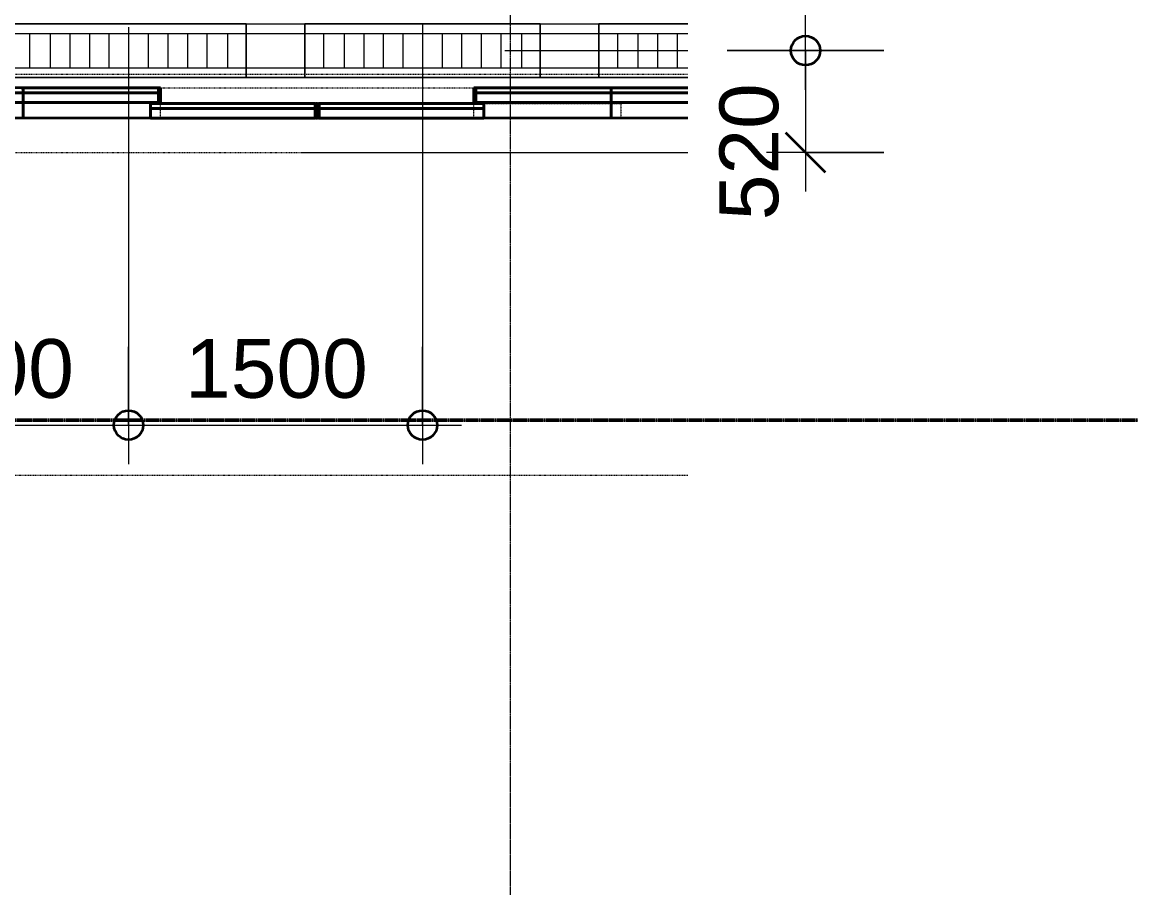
# Model space of a CAD drawing. Header units: millimetres. Extents: x -794326 to -715748, y -17796 to 22353.
# Drawn here: x -724375 to -718682, y -3986 to 434 of the extents above; entities that cross this region are included whole.
import ezdxf

# ---------------------------------------------------------------- set-up
doc = ezdxf.new("R2010")
doc.units = ezdxf.units.MM
for name, pattern in [('DASH', [6.35, 3.175, -3.175]), ('DPA_Grid _ Level 100', [10, 5.5, -1.6, 1.3, -1.6]), ('DPA_Hidden 50', [3, 2, -1]), ('DPA_Hidden 500', [1.4, 0.8, -0.6])]:
    doc.linetypes.add(name, pattern=pattern)
for name, color, linetype, lineweight in [('A-ANNO-DIMS', 1, 'Continuous', 9), ('A-ANNO-DIMS-100', 1, 'Continuous', 9), ('A-DETL', 1, 'Continuous', 70), ('A-GENM', 1, 'Continuous', 9), ('A-GENM-HDLN', 2, 'DPA_Hidden 500', 9), ('A-GLAZ-CURT', 2, 'Continuous', 9), ('G-ANNO-SECL', 3, 'Continuous', 9), ('Q-SPCQ', 2, 'Continuous', 35), ('Q-SPCQ-HDLN', 2, 'DASH', 9), ('S-GRID', 251, 'Continuous', 9)]:
    doc.layers.add(name, color=color, linetype=linetype, lineweight=lineweight)
doc.styles.add('Arial_2', font='arial.ttf', dxfattribs={"height": 300})
doc.dimstyles.new('DPA-DIM-3_0_C-C', dxfattribs={"dimscale": 304.8, "dimtxt": 306.07782, "dimasz": 0.492126, "dimexe": 0.656168, "dimexo": 0.0625, "dimgap": 0.164042, "dimtad": 1, "dimdec": 0, "dimzin": 0, "dimdsep": 46, "dimtxsty": 'Arial_2', "dimblk1": 'DOTBLANK', "dimblk2": 'DOTBLANK', "dimsah": 1, "dimcen": 0.09, "dimdle": 0.656168, "dimadec": 8, "dimazin": 0, "dimtfac": 1, "dimtdec": 4, "dimtix": 1, "dimtmove": 0, "dimatfit": 3, "dimfxl": 1.312336, "dimfxlon": 1, "dimtvp": 1, "dimtolj": 1, "dimtzin": 0, "dimarcsym": 2})
doc.dimstyles.new('DPA-DIM-3_0_C-T', dxfattribs={"dimscale": 304.8, "dimtxt": 306.07782, "dimasz": 0.492126, "dimexe": 0.656168, "dimexo": 0.0625, "dimgap": 0.164042, "dimtad": 0, "dimjust": 2, "dimdec": 0, "dimzin": 0, "dimdsep": 46, "dimtxsty": 'Arial_2', "dimblk1": 'DOTBLANK', "dimblk2": 'OBLIQUE', "dimsah": 1, "dimcen": 0.09, "dimdle": 0.656168, "dimadec": 8, "dimazin": 0, "dimtfac": 1, "dimtdec": 4, "dimtix": 1, "dimtmove": 2, "dimatfit": 3, "dimfxl": 1.312336, "dimfxlon": 1, "dimtvp": 1, "dimtolj": 1, "dimtzin": 0, "dimarcsym": 2})

# ---------------------------------------------------------------- blocks, each defined once
blk = doc.blocks.new('DPA_Speciality_PlatformScreenDoor - Length_135300-12767973-4282-01 ENLARGED LOWER PLATFORM LEVEL - REFLECTED CEILING PLAN - SHEET 3')
at = {"layer": 'A-GENM'}
for p, q in [((5337.5, -250), (5535.3, -250)), ((5535.3, -250), (5337.5, -250)), ((5432.5, -250), (5342.5, -250)), ((5342.5, -250), (5432.5, -250)), ((5442.5, -250), (5532.5, -250)), ((5532.5, -250), (5442.5, -250)), ((6337.5, -250), (6139.7, -250)), ((6139.7, -250), (6337.5, -250)), ((6232.5, -250), (6142.5, -250)), ((6142.5, -250), (6232.5, -250)), ((6242.5, -250), (6332.5, -250)), ((6332.5, -250), (6242.5, -250)), ((4590.3, -330), (4714.1, -330)), ((4600.9, -330), (4654, -330)), ((4650.4, -330), (4703.5, -330)), ((6890.3, -330), (7014.1, -330)), ((6900.9, -330), (6954, -330)), ((6950.4, -330), (7003.5, -330))]:
    blk.add_line(p, q, dxfattribs=at)
at = {"layer": 'A-GENM-HDLN'}
for p, q in [((4287.5, -250), (4287.5, -175)), ((5037.5, -175), (4287.5, -175)), ((5037.5, -175), (5037.5, -250)), ((6637.5, -175), (6637.5, -250)), ((6637.5, -175), (7487.5, -175)), ((5037.5, -250), (4287.5, -250)), ((6637.5, -250), (7487.5, -250))]:
    blk.add_line(p, q, dxfattribs=at)
at = {"layer": 'Q-SPCQ', "linetype": 'DASH', "lineweight": 9}
blk.add_line((3946, 1650), (73451.3, 1650), dxfattribs=at)
at = {"layer": 'Q-SPCQ'}
for p, q in [((3946, -175), (4337.5, -175)), ((4337.5, -330), (4337.5, -175)), ((4337.5, -175), (4337.5, -330)), ((4337.5, -175), (5037.5, -175)), ((4337.5, -175.9), (4337.5, -200)), ((4337.5, -200), (4337.5, -175.9)), ((4337.5, -200), (4337.5, -305)), ((4337.5, -305), (4337.5, -200)), ((4987.5, -175), (5827.5, -175)), ((5827.5, -175), (4987.5, -175)), ((4987.5, -175), (4987.5, -225)), ((4987.5, -225), (4987.5, -175)), ((5827.5, -225), (4987.5, -225)), ((4987.5, -225), (5827.5, -225)), ((4987.5, -250), (4987.5, -225)), ((4987.5, -250), (4987.5, -225)), ((5827.5, -225), (4987.5, -225)), ((4987.5, -225), (4987.5, -250)), ((4987.5, -250), (4987.5, -225)), ((4987.5, -225), (5827.5, -225)), ((4987.5, -225), (5827.5, -225)), ((5827.5, -225), (4987.5, -225)), ((5797.5, -175), (5017.5, -175)), ((5017.5, -175), (5797.5, -175)), ((5017.5, -175), (5797.5, -175)), ((5797.5, -175), (5017.5, -175)), ((5017.5, -225), (5797.5, -225)), ((5797.5, -225), (5017.5, -225)), ((5797.5, -225), (5017.5, -225)), ((5017.5, -225), (5797.5, -225)), ((5037.5, -225), (5777.5, -225)), ((5777.5, -225), (5037.5, -225)), ((5037.5, -225), (5777.5, -225)), ((5777.5, -225), (5037.5, -225)), ((5827.5, -225), (5827.5, -175)), ((5827.5, -225), (5827.5, -175)), ((5827.5, -180), (5827.5, -245)), ((5827.5, -245), (5827.5, -180)), ((5827.5, -225), (5827.5, -250)), ((5827.5, -250), (5827.5, -225)), ((5827.5, -250), (5827.5, -225)), ((5827.5, -225), (5827.5, -250)), ((5837.5, -245), (5837.5, -180)), ((5837.5, -180), (5837.5, -245)), ((5837.5, -180), (5837.5, -245)), ((5837.5, -245), (5837.5, -180)), ((6687.5, -175), (5847.5, -175)), ((5847.5, -175), (6687.5, -175)), ((5847.5, -175), (5847.5, -225)), ((5847.5, -175), (5847.5, -225)), ((5847.5, -245), (5847.5, -180)), ((5847.5, -180), (5847.5, -245)), ((5847.5, -225), (6687.5, -225)), ((6687.5, -225), (5847.5, -225)), ((5847.5, -250), (5847.5, -225)), ((5847.5, -225), (5847.5, -250)), ((6687.5, -225), (5847.5, -225)), ((5847.5, -225), (5847.5, -250)), ((5847.5, -250), (5847.5, -225)), ((5847.5, -225), (6687.5, -225)), ((6687.5, -225), (5847.5, -225)), ((5847.5, -225), (6687.5, -225)), ((5877.5, -175), (6657.5, -175)), ((6657.5, -175), (5877.5, -175)), ((6657.5, -175), (5877.5, -175)), ((5877.5, -175), (6657.5, -175)), ((6657.5, -225), (5877.5, -225)), ((5877.5, -225), (6657.5, -225)), ((5877.5, -225), (6657.5, -225)), ((6657.5, -225), (5877.5, -225)), ((6637.5, -225), (5897.5, -225)), ((5897.5, -225), (6637.5, -225)), ((6637.5, -225), (5897.5, -225)), ((5897.5, -225), (6637.5, -225)), ((6637.5, -175), (7337.5, -175)), ((6687.5, -225), (6687.5, -175)), ((6687.5, -175), (6687.5, -225)), ((6687.5, -225), (6687.5, -250)), ((6687.5, -225), (6687.5, -250)), ((6687.5, -250), (6687.5, -225)), ((6687.5, -225), (6687.5, -250)), ((7337.5, -175), (7337.5, -330)), ((7337.5, -175), (9712.5, -175)), ((7337.5, -330), (7337.5, -175)), ((7337.5, -200), (7337.5, -175.9)), ((7337.5, -175.9), (7337.5, -200)), ((7337.5, -305), (7337.5, -200)), ((7337.5, -200), (7337.5, -305)), ((3946, -255), (4337.5, -255)), ((4337.5, -255), (3946, -255)), ((4277.5, -255), (3946, -255)), ((3946, -255), (4277.5, -255)), ((3946, -255), (4287.5, -255)), ((4287.5, -255), (3946, -255)), ((4337.5, -305), (4337.5, -255)), ((4337.5, -305), (4337.5, -255)), ((4337.5, -255), (5027.5, -255)), ((5027.5, -255), (4337.5, -255)), ((4337.5, -255), (4337.5, -305)), ((4337.5, -305), (4337.5, -255)), ((4387.5, -255), (4977.5, -255)), ((4977.5, -255), (4387.5, -255)), ((4977.5, -255), (4397.5, -255)), ((4397.5, -255), (4977.5, -255)), ((5827.5, -250), (4987.5, -250)), ((4987.5, -250), (5827.5, -250)), ((4987.5, -250), (5827.5, -250)), ((5827.5, -250), (4987.5, -250)), ((5027.5, -255), (5027.5, -330)), ((5037.5, -255), (5027.5, -255)), ((5027.5, -255), (5037.5, -255)), ((5027.5, -330), (5027.5, -255)), ((5027.5, -305), (5027.5, -255)), ((5027.5, -305), (5027.5, -255)), ((5037.5, -330), (5037.5, -250)), ((5037.5, -250), (5037.5, -305)), ((5037.5, -250), (5777.5, -250)), ((5777.5, -250), (5037.5, -250)), ((5037.5, -250), (5777.5, -250)), ((5777.5, -250), (5037.5, -250)), ((5037.5, -330), (5037.5, -255)), ((5037.5, -255), (5037.5, -330)), ((5847.5, -250), (6687.5, -250)), ((6687.5, -250), (5847.5, -250)), ((5847.5, -250), (6687.5, -250)), ((6687.5, -250), (5847.5, -250)), ((6637.5, -250), (5897.5, -250)), ((5897.5, -250), (6637.5, -250)), ((6637.5, -250), (5897.5, -250)), ((5897.5, -250), (6637.5, -250)), ((6637.5, -305), (6637.5, -250)), ((6637.5, -250), (6637.5, -330)), ((6647.5, -255), (6637.5, -255)), ((6637.5, -255), (6637.5, -330)), ((6637.5, -330), (6637.5, -255)), ((6637.5, -255), (6647.5, -255)), ((6647.5, -330), (6647.5, -255)), ((6647.5, -255), (6647.5, -330)), ((7337.5, -255), (6647.5, -255)), ((6647.5, -255), (7337.5, -255)), ((6647.5, -255), (6647.5, -305)), ((6647.5, -255), (6647.5, -305)), ((6697.5, -255), (7277.5, -255)), ((7277.5, -255), (6697.5, -255)), ((7287.5, -255), (6697.5, -255)), ((6697.5, -255), (7287.5, -255)), ((9712.5, -255), (7337.5, -255)), ((7337.5, -255), (9712.5, -255)), ((7337.5, -255), (7337.5, -305)), ((7337.5, -255), (7337.5, -305)), ((7337.5, -305), (7337.5, -255)), ((7337.5, -255), (7337.5, -305)), ((3946, -305), (4327.5, -305)), ((4337.5, -305), (3946, -305)), ((3946, -305), (4277.5, -305)), ((4277.5, -305), (3946, -305)), ((4327.5, -305), (3946, -305)), ((3946, -305), (4327.5, -305)), ((3946, -305), (4277.5, -305)), ((4277.5, -305), (3946, -305)), ((3946, -305), (4337.5, -305)), ((4337.5, -305), (3946, -305)), ((3946, -305), (4287.5, -305)), ((4287.5, -305), (3946, -305)), ((4277.5, -305), (3946, -305)), ((3946, -305), (4277.5, -305)), ((3946, -330), (4337.5, -330)), ((3946, -330), (4337.5, -330)), ((4327.5, -330), (3946, -330)), ((3946, -330), (4277.5, -330)), ((4277.5, -330), (3946, -330)), ((4327.5, -330), (3946, -330)), ((3946, -330), (4327.5, -330)), ((3946, -330), (4277.5, -330)), ((4277.5, -330), (3946, -330)), ((4327.5, -305), (4337.5, -305)), ((4337.5, -330), (4327.5, -330)), ((4337.5, -305), (4337.5, -329.1)), ((4337.5, -305), (4337.5, -330)), ((4337.5, -330), (4337.5, -305)), ((4337.5, -329.1), (4337.5, -305)), ((4337.5, -305), (4347.5, -305)), ((5027.5, -305), (4337.5, -305)), ((4337.5, -305), (4337.5, -330)), ((4337.5, -330), (4337.5, -305)), ((4337.5, -305), (5027.5, -305)), ((5027.5, -305), (4337.5, -305)), ((4337.5, -330), (5037.5, -330)), ((4337.5, -330), (5027.5, -330)), ((4347.5, -330), (4337.5, -330)), ((4347.5, -305), (5027.5, -305)), ((5027.5, -305), (4347.5, -305)), ((4347.5, -305), (5027.5, -305)), ((5027.5, -330), (4347.5, -330)), ((5027.5, -330), (4347.5, -330)), ((4347.5, -330), (5027.5, -330)), ((4387.5, -305), (4977.5, -305)), ((4977.5, -305), (4387.5, -305)), ((4397.5, -305), (4977.5, -305)), ((4977.5, -305), (4397.5, -305)), ((4397.5, -305), (4977.5, -305)), ((4977.5, -305), (4397.5, -305)), ((4977.5, -305), (4397.5, -305)), ((4397.5, -305), (4977.5, -305)), ((4397.5, -330), (4977.5, -330)), ((4977.5, -330), (4397.5, -330)), ((4397.5, -330), (4977.5, -330)), ((4977.5, -330), (4397.5, -330)), ((5027.5, -330), (5027.5, -305)), ((5027.5, -330), (5027.5, -305)), ((5027.5, -305), (5027.5, -330)), ((5027.5, -330), (5027.5, -305)), ((5027.5, -330), (5037.5, -330)), ((5037.5, -330), (5027.5, -330)), ((5037.5, -305), (5037.5, -329.1)), ((6637.5, -329.1), (6637.5, -305)), ((6637.5, -330), (7337.5, -330)), ((6637.5, -330), (6647.5, -330)), ((6647.5, -330), (6637.5, -330)), ((7337.5, -305), (6647.5, -305)), ((6647.5, -305), (7327.5, -305)), ((6647.5, -305), (6647.5, -330)), ((6647.5, -305), (6647.5, -330)), ((6647.5, -305), (7327.5, -305)), ((7327.5, -305), (6647.5, -305)), ((6647.5, -330), (6647.5, -305)), ((6647.5, -305), (6647.5, -330)), ((7337.5, -305), (6647.5, -305)), ((6647.5, -305), (7337.5, -305)), ((7327.5, -330), (6647.5, -330)), ((6647.5, -330), (7337.5, -330)), ((6647.5, -330), (7327.5, -330)), ((7327.5, -330), (6647.5, -330)), ((7277.5, -305), (6697.5, -305)), ((6697.5, -305), (7277.5, -305)), ((7277.5, -305), (6697.5, -305)), ((6697.5, -305), (7277.5, -305)), ((7287.5, -305), (6697.5, -305)), ((6697.5, -305), (7287.5, -305)), ((6697.5, -305), (7277.5, -305)), ((7277.5, -305), (6697.5, -305)), ((7277.5, -330), (6697.5, -330)), ((6697.5, -330), (7277.5, -330)), ((7277.5, -330), (6697.5, -330)), ((6697.5, -330), (7277.5, -330)), ((7327.5, -305), (7337.5, -305)), ((7337.5, -330), (7327.5, -330)), ((7337.5, -329.1), (7337.5, -305)), ((9712.5, -305), (7337.5, -305)), ((7337.5, -305), (7347.5, -305)), ((7337.5, -330), (7337.5, -305)), ((7337.5, -305), (7337.5, -330)), ((9712.5, -305), (7337.5, -305)), ((7337.5, -305), (9712.5, -305)), ((7337.5, -305), (7337.5, -329.1)), ((7337.5, -330), (7337.5, -305)), ((7337.5, -305), (7337.5, -330)), ((7337.5, -330), (9712.5, -330)), ((7347.5, -330), (7337.5, -330)), ((7337.5, -330), (9712.5, -330))]:
    blk.add_line(p, q, dxfattribs=at)
for centre, start, end in [((5832.5, -180), 0, 180), ((5832.5, -180), 135, 180), ((5832.5, -180), 60, 120), ((5832.5, -180), 360, 30), ((5842.5, -180), 0, 180), ((5842.5, -180), 150, 180), ((5842.5, -180), 60, 120), ((5842.5, -180), 0, 45), ((5832.5, -245), 180, 210), ((5832.5, -245), 180, 0), ((5832.5, -245), 240, 300), ((5832.5, -245), 330, 0), ((5842.5, -245), 180, 210), ((5842.5, -245), 180, 360), ((5842.5, -245), 240, 300), ((5842.5, -245), 330, 360)]:
    blk.add_arc(centre, 5, start, end, dxfattribs=at)
at = {"layer": 'Q-SPCQ-HDLN'}
for p, q in [((73451.3, 0), (3946, 0)), ((73451.3, -330), (3946, -330)), ((73451.3, -400), (3946, -400))]:
    blk.add_line(p, q, dxfattribs=at)
blk = doc.blocks.new('DPA_CP_Metal Ceiling Luminaire2 - Linear Luminaire-V42-4282-01 ENLARGED LOWER PLATFORM LEVEL - REFLECTED CEILING PLAN - SHEET 3')
at = {"layer": 'A-GLAZ-CURT'}
for p, q in [((-721432.4, 151.5), (-721432.4, 426.5)), ((-721432.4, 426.5), (-720978.4, 426.5)), ((-721432.4, 426.5), (-721432.4, 151.5)), ((-720978.4, 426.5), (-721432.4, 426.5)), ((-721432.4, 426.5), (-720978.4, 426.5)), ((-721432.4, 389), (-721432.4, 151.5)), ((-721432.4, 376.5), (-720978.4, 376.5)), ((-721432.4, 201.5), (-720978.4, 201.5)), ((-720978.4, 151.5), (-721432.4, 151.5)), ((-720978.4, 151.5), (-721432.4, 151.5)), ((-721432.4, 151.5), (-720978.4, 151.5))]:
    blk.add_line(p, q, dxfattribs=at)
at = {"layer": 'A-GLAZ-CURT', "linetype": 'DPA_Hidden 50'}
for p, q in [((-721337.4, 376.5), (-721337.4, 201.5)), ((-721232.4, 376.5), (-721232.4, 201.5)), ((-721132.4, 376.5), (-721132.4, 201.5)), ((-721032.4, 376.5), (-721032.4, 201.5))]:
    blk.add_line(p, q, dxfattribs=at)
blk = doc.blocks.new('DPA_CP_Metal Ceiling Luminaire2 - Linear Luminaire-12404975-4282-01 ENLARGED LOWER PLATFORM LEVEL - REFLECTED CEILING PLAN - SHEET 3')
at = {"layer": 'A-GLAZ-CURT'}
for p, q in [((-786932.4, 2701.5), (-786932.4, 2976.5)), ((-786932.4, 2976.5), (-785732.4, 2976.5)), ((-786932.4, 2976.5), (-786932.4, 2701.5)), ((-785732.4, 2976.5), (-786932.4, 2976.5)), ((-786932.4, 2976.5), (-785732.4, 2976.5)), ((-785732.4, 2976.5), (-785732.4, 2701.5)), ((-785732.4, 2701.5), (-785732.4, 2976.5)), ((-786932.4, 2939), (-786932.4, 2701.5)), ((-786932.4, 2926.5), (-785732.4, 2926.5)), ((-785732.4, 2939), (-785732.4, 2701.5)), ((-786932.4, 2751.5), (-785732.4, 2751.5)), ((-785732.4, 2701.5), (-786932.4, 2701.5)), ((-785732.4, 2701.5), (-786932.4, 2701.5)), ((-786932.4, 2701.5), (-785732.4, 2701.5))]:
    blk.add_line(p, q, dxfattribs=at)
at = {"layer": 'A-GLAZ-CURT', "linetype": 'DPA_Hidden 50'}
for p, q in [((-786837.4, 2926.5), (-786837.4, 2751.5)), ((-786732.4, 2926.5), (-786732.4, 2751.5)), ((-786632.4, 2926.5), (-786632.4, 2751.5)), ((-786532.4, 2926.5), (-786532.4, 2751.5)), ((-786432.4, 2926.5), (-786432.4, 2751.5)), ((-786332.4, 2926.5), (-786332.4, 2751.5)), ((-786232.4, 2926.5), (-786232.4, 2751.5)), ((-786132.4, 2926.5), (-786132.4, 2751.5)), ((-786032.4, 2926.5), (-786032.4, 2751.5)), ((-785932.4, 2926.5), (-785932.4, 2751.5)), ((-785827.4, 2926.5), (-785827.4, 2751.5))]:
    blk.add_line(p, q, dxfattribs=at)
blk = doc.blocks.new('DPA_CP_Metal Ceiling Panel1 - Horizontal with Gap-13297912-4282-01 ENLARGED LOWER PLATFORM LEVEL - REFLECTED CEILING PLAN - SHEET 3')
at = {"layer": 'A-GLAZ-CURT'}
for p, q in [((-786232.4, 151.5), (-786232.4, 426.5)), ((-786232.4, 151.5), (-786232.4, 426.5)), ((-786232.4, 426.5), (-785932.4, 426.5)), ((-786232.4, 426.5), (-785932.4, 426.5)), ((-786232.4, 151.5), (-786232.4, 426.5)), ((-785932.4, 151.5), (-785932.4, 426.5)), ((-785932.4, 426.5), (-785932.4, 151.5)), ((-785932.4, 426.5), (-785932.4, 151.5)), ((-786232.4, 376.5), (-785932.4, 376.5)), ((-786232.4, 201.5), (-785932.4, 201.5)), ((-786232.4, 151.5), (-785932.4, 151.5)), ((-785932.4, 151.5), (-786232.4, 151.5)), ((-785932.4, 151.5), (-786232.4, 151.5))]:
    blk.add_line(p, q, dxfattribs=at)
blk = doc.blocks.new('DIMBLOCK43-4282-01 ENLARGED LOWER PLATFORM LEVEL - REFLECTED CEILING PLAN - SHEET 3')
at = {"layer": 'A-ANNO-DIMS-100'}
for p, q in [((-720377.1, 289), (-720377.1, 489)), ((-719977.1, 289), (-720577.1, 289)), ((-720377.1, 289), (-720577.1, 289)), ((-720377.1, 289), (-719977.1, 289)), ((-720377.1, 289), (-719977.1, 289))]:
    blk.add_line(p, q, dxfattribs=at)
at = {"layer": 'A-ANNO-DIMS-100', "lineweight": 35}
blk.add_circle((-720377.1, 289), 75, dxfattribs=at)
blk = doc.blocks.new('_DotBlank')
at = {"color": 0, "linetype": 'ByBlock', "lineweight": -2}
blk.add_line((-0.5, 0), (-1, 0), dxfattribs=at)
blk.add_circle((0, 0), 0.5, dxfattribs=at)
blk = doc.blocks.new('_None')
blk = doc.blocks.new('_Oblique')
at = {"color": 0, "linetype": 'ByBlock', "lineweight": -2}
blk.add_line((-0.5, -0.5), (0.5, 0.5), dxfattribs=at)
blk = doc.blocks.new('DIMBLOCK44-4282-01 ENLARGED LOWER PLATFORM LEVEL - REFLECTED CEILING PLAN - SHEET 3')
at = {"layer": 'A-ANNO-DIMS-100'}
for p, q in [((-719977.1, 289), (-720577.1, 289)), ((-720377.1, 289), (-720377.1, -431)), ((-720377.1, 289), (-719977.1, 289)), ((-719977.1, -231), (-720577.1, -231)), ((-720377.1, -231), (-719977.1, -231))]:
    blk.add_line(p, q, dxfattribs=at)
at = {"layer": 'A-ANNO-DIMS-100', "lineweight": 35}
for q in [(-720477.1, -131), (-720277.1, -331)]:
    blk.add_line((-720377.1, -231), q, dxfattribs=at)
at = {"layer": 'A-ANNO-DIMS-100', "color": 0, "insert": (-720816.5, -577.1), "char_height": 300, "width": 830.648, "attachment_point": 1, "rotation": 90, "line_spacing_factor": 0.941778, "style": 'Arial_2'}
blk.add_mtext('520', dxfattribs=at)
blk = doc.blocks.new('DIMBLOCK45-4282-01 ENLARGED LOWER PLATFORM LEVEL - REFLECTED CEILING PLAN - SHEET 3')
at = {"layer": 'A-ANNO-DIMS-100'}
for p, q in [((-720777.1, 2839.4), (-720177.1, 2839.4)), ((-720377.1, 2839.4), (-720777.1, 2839.4)), ((-720377.1, 89), (-720377.1, 2839.4)), ((-720777.1, 289), (-720177.1, 289)), ((-720377.1, 289), (-720777.1, 289))]:
    blk.add_line(p, q, dxfattribs=at)
at = {"layer": 'A-ANNO-DIMS-100', "lineweight": 35}
for centre in [(-720377.1, 2839.4), (-720377.1, 289)]:
    blk.add_circle(centre, 75, dxfattribs=at)
at = {"layer": 'A-ANNO-DIMS-100', "color": 0, "insert": (-720816.5, 1102.7), "char_height": 300, "width": 1107.531, "attachment_point": 1, "rotation": 90, "line_spacing_factor": 0.941778, "style": 'Arial_2'}
blk.add_mtext('2550', dxfattribs=at)
blk = doc.blocks.new('DIMBLOCK109-4282-01 ENLARGED LOWER PLATFORM LEVEL - REFLECTED CEILING PLAN - SHEET 3')
at = {"layer": 'A-ANNO-DIMS-100'}
for p, q in [((-725332.4, -1223.5), (-725332.4, -1823.5)), ((-725332.4, -1623.5), (-725332.4, -1223.5)), ((-723832.4, -1223.5), (-723832.4, -1823.5)), ((-723832.4, -1623.5), (-723832.4, -1223.5)), ((-725332.4, -1623.5), (-723832.4, -1623.5))]:
    blk.add_line(p, q, dxfattribs=at)
at = {"layer": 'A-ANNO-DIMS-100', "lineweight": 35}
for centre in [(-725332.4, -1623.5), (-723832.4, -1623.5)]:
    blk.add_circle(centre, 75, dxfattribs=at)
at = {"layer": 'A-ANNO-DIMS-100', "color": 0, "insert": (-725043.8, -1184.1), "char_height": 300, "width": 1107.531, "attachment_point": 1, "line_spacing_factor": 0.941778, "style": 'Arial_2'}
blk.add_mtext('1500', dxfattribs=at)
blk = doc.blocks.new('DIMBLOCK110-4282-01 ENLARGED LOWER PLATFORM LEVEL - REFLECTED CEILING PLAN - SHEET 3')
at = {"layer": 'A-ANNO-DIMS-100'}
for p, q in [((-723832.4, -1223.5), (-723832.4, -1823.5)), ((-723832.4, -1623.5), (-723832.4, -1223.5)), ((-722332.4, -1223.5), (-722332.4, -1823.5)), ((-722332.4, -1623.5), (-722332.4, -1223.5)), ((-723832.4, -1623.5), (-722132.4, -1623.5))]:
    blk.add_line(p, q, dxfattribs=at)
at = {"layer": 'A-ANNO-DIMS-100', "lineweight": 35}
for centre in [(-723832.4, -1623.5), (-722332.4, -1623.5)]:
    blk.add_circle(centre, 75, dxfattribs=at)
at = {"layer": 'A-ANNO-DIMS-100', "color": 0, "insert": (-723543.8, -1184.1), "char_height": 300, "width": 1107.531, "attachment_point": 1, "line_spacing_factor": 0.941778, "style": 'Arial_2'}
blk.add_mtext('1500', dxfattribs=at)

msp = doc.modelspace()

# ---------------------------------------------------------------- linework, layer by layer
at = {"layer": 'A-DETL', "color": 55, "linetype": 'DPA_Hidden 50', "lineweight": 9}
for p, q in [((-723832.4, 408), (-723832.4, -1392)), ((-722332.4, 428), (-722332.4, -1392)), ((-721911.8, 289), (-720978.4, 289)), ((-722947, -231), (-720978.4, -231))]:
    msp.add_line(p, q, dxfattribs=at)
at = {"layer": 'G-ANNO-SECL', "linetype": 'DPA_Grid _ Level 100', "lineweight": 50}
msp.add_line((-792462.3, -1598.3), (-718681.7, -1598.3), dxfattribs=at)
at = {"layer": 'S-GRID', "linetype": 'DPA_Grid _ Level 100'}
msp.add_line((-721882.4, -17795.6), (-721882.4, 20540.3), dxfattribs=at)

# ---------------------------------------------------------------- block references
at = {"layer": 'A-GLAZ-CURT'}
for name, p in [('DPA_CP_Metal Ceiling Luminaire2 - Linear Luminaire-12404975-4282-01 ENLARGED LOWER PLATFORM LEVEL - REFLECTED CEILING PLAN - SHEET 3', (62500, -2550)), ('DPA_CP_Metal Ceiling Luminaire2 - Linear Luminaire-12404975-4282-01 ENLARGED LOWER PLATFORM LEVEL - REFLECTED CEILING PLAN - SHEET 3', (62500, -2550)), ('DPA_CP_Metal Ceiling Luminaire2 - Linear Luminaire-12404975-4282-01 ENLARGED LOWER PLATFORM LEVEL - REFLECTED CEILING PLAN - SHEET 3', (62500, -2550)), ('DPA_CP_Metal Ceiling Panel1 - Horizontal with Gap-13297912-4282-01 ENLARGED LOWER PLATFORM LEVEL - REFLECTED CEILING PLAN - SHEET 3', (63000, 0)), ('DPA_CP_Metal Ceiling Panel1 - Horizontal with Gap-13297912-4282-01 ENLARGED LOWER PLATFORM LEVEL - REFLECTED CEILING PLAN - SHEET 3', (63000, 0)), ('DPA_CP_Metal Ceiling Panel1 - Horizontal with Gap-13297912-4282-01 ENLARGED LOWER PLATFORM LEVEL - REFLECTED CEILING PLAN - SHEET 3', (63000, 0)), ('DPA_CP_Metal Ceiling Luminaire2 - Linear Luminaire-12404975-4282-01 ENLARGED LOWER PLATFORM LEVEL - REFLECTED CEILING PLAN - SHEET 3', (64000, -2550)), ('DPA_CP_Metal Ceiling Luminaire2 - Linear Luminaire-12404975-4282-01 ENLARGED LOWER PLATFORM LEVEL - REFLECTED CEILING PLAN - SHEET 3', (64000, -2550)), ('DPA_CP_Metal Ceiling Luminaire2 - Linear Luminaire-12404975-4282-01 ENLARGED LOWER PLATFORM LEVEL - REFLECTED CEILING PLAN - SHEET 3', (64000, -2550)), ('DPA_CP_Metal Ceiling Panel1 - Horizontal with Gap-13297912-4282-01 ENLARGED LOWER PLATFORM LEVEL - REFLECTED CEILING PLAN - SHEET 3', (64500, 0)), ('DPA_CP_Metal Ceiling Panel1 - Horizontal with Gap-13297912-4282-01 ENLARGED LOWER PLATFORM LEVEL - REFLECTED CEILING PLAN - SHEET 3', (64500, 0)), ('DPA_CP_Metal Ceiling Panel1 - Horizontal with Gap-13297912-4282-01 ENLARGED LOWER PLATFORM LEVEL - REFLECTED CEILING PLAN - SHEET 3', (64500, 0)), ('DPA_CP_Metal Ceiling Luminaire2 - Linear Luminaire-V42-4282-01 ENLARGED LOWER PLATFORM LEVEL - REFLECTED CEILING PLAN - SHEET 3', (0, 0)), ('DPA_CP_Metal Ceiling Luminaire2 - Linear Luminaire-V42-4282-01 ENLARGED LOWER PLATFORM LEVEL - REFLECTED CEILING PLAN - SHEET 3', (0, 0)), ('DPA_CP_Metal Ceiling Luminaire2 - Linear Luminaire-V42-4282-01 ENLARGED LOWER PLATFORM LEVEL - REFLECTED CEILING PLAN - SHEET 3', (0, 0))]:
    msp.add_blockref(name, p, dxfattribs=at)
at = {"layer": 'Q-SPCQ', "rotation": 180}
msp.add_blockref('DPA_Speciality_PlatformScreenDoor - Length_135300-12767973-4282-01 ENLARGED LOWER PLATFORM LEVEL - REFLECTED CEILING PLAN - SHEET 3', (-717032.4, -231), dxfattribs=at)

# ---------------------------------------------------------------- dimensions: what is measured, and where the dimension line sits
at = {"layer": 'A-ANNO-DIMS'}
dim = msp.add_linear_dim(base=(-720377.1, 2839.4), p1=(-720777.1, 289), p2=(-720777.1, 2839.4), angle=90, dimstyle='DPA-DIM-3_0_C-C', override={"dimpost": '<>', "dimfxl": 2550.392449}, dxfattribs=at)
dim.commit()
dim.dimension.update_dxf_attribs({"geometry": 'DIMBLOCK45-4282-01 ENLARGED LOWER PLATFORM LEVEL - REFLECTED CEILING PLAN - SHEET 3', "text_midpoint": (-720580.2, 1564.2)})
dim = msp.add_linear_dim(base=(-720377.1, 289), p1=(-720235.6, 289), p2=(-720235.6, 289), angle=90, text=' ', dimstyle='DPA-DIM-3_0_C-T', override={"dimpost": '<>', "dimblk": 'None', "dimse1": 1, "dimse2": 1, "dimsd1": 1, "dimsd2": 1, "dimfxl": 0}, dxfattribs=at)
dim.commit()
dim.dimension.update_dxf_attribs({"geometry": 'DIMBLOCK43-4282-01 ENLARGED LOWER PLATFORM LEVEL - REFLECTED CEILING PLAN - SHEET 3', "text_midpoint": (-720377.1, 289)})
dim = msp.add_linear_dim(base=(-720377.1, -231), p1=(-719977.1, 289), p2=(-719977.1, -231), angle=90, dimstyle='DPA-DIM-3_0_C-T', override={"dimpost": '<>', "dimfxl": 520}, dxfattribs=at)
dim.commit()
dim.dimension.update_dxf_attribs({"geometry": 'DIMBLOCK44-4282-01 ENLARGED LOWER PLATFORM LEVEL - REFLECTED CEILING PLAN - SHEET 3', "text_midpoint": (-720616.5, -161.8), "dimtype": 160, "text_rotation": 90})
for base, p1, p2, picture, middle in [((-723832.4, -1623.5), (-725332.4, -1223.5), (-723832.4, -1223.5), 'DIMBLOCK109-4282-01 ENLARGED LOWER PLATFORM LEVEL - REFLECTED CEILING PLAN - SHEET 3', (-724582.4, -1420.4)), ((-722332.4, -1623.5), (-723832.4, -1223.5), (-722332.4, -1223.5), 'DIMBLOCK110-4282-01 ENLARGED LOWER PLATFORM LEVEL - REFLECTED CEILING PLAN - SHEET 3', (-723082.4, -1420.4))]:
    dim = msp.add_linear_dim(base=base, p1=p1, p2=p2, dimstyle='DPA-DIM-3_0_C-C', override={"dimpost": '<>', "dimfxl": 1500}, dxfattribs=at)
    dim.commit()
    dim.dimension.update_dxf_attribs({"geometry": picture, "text_midpoint": middle})

doc.saveas('drawing.dxf')
